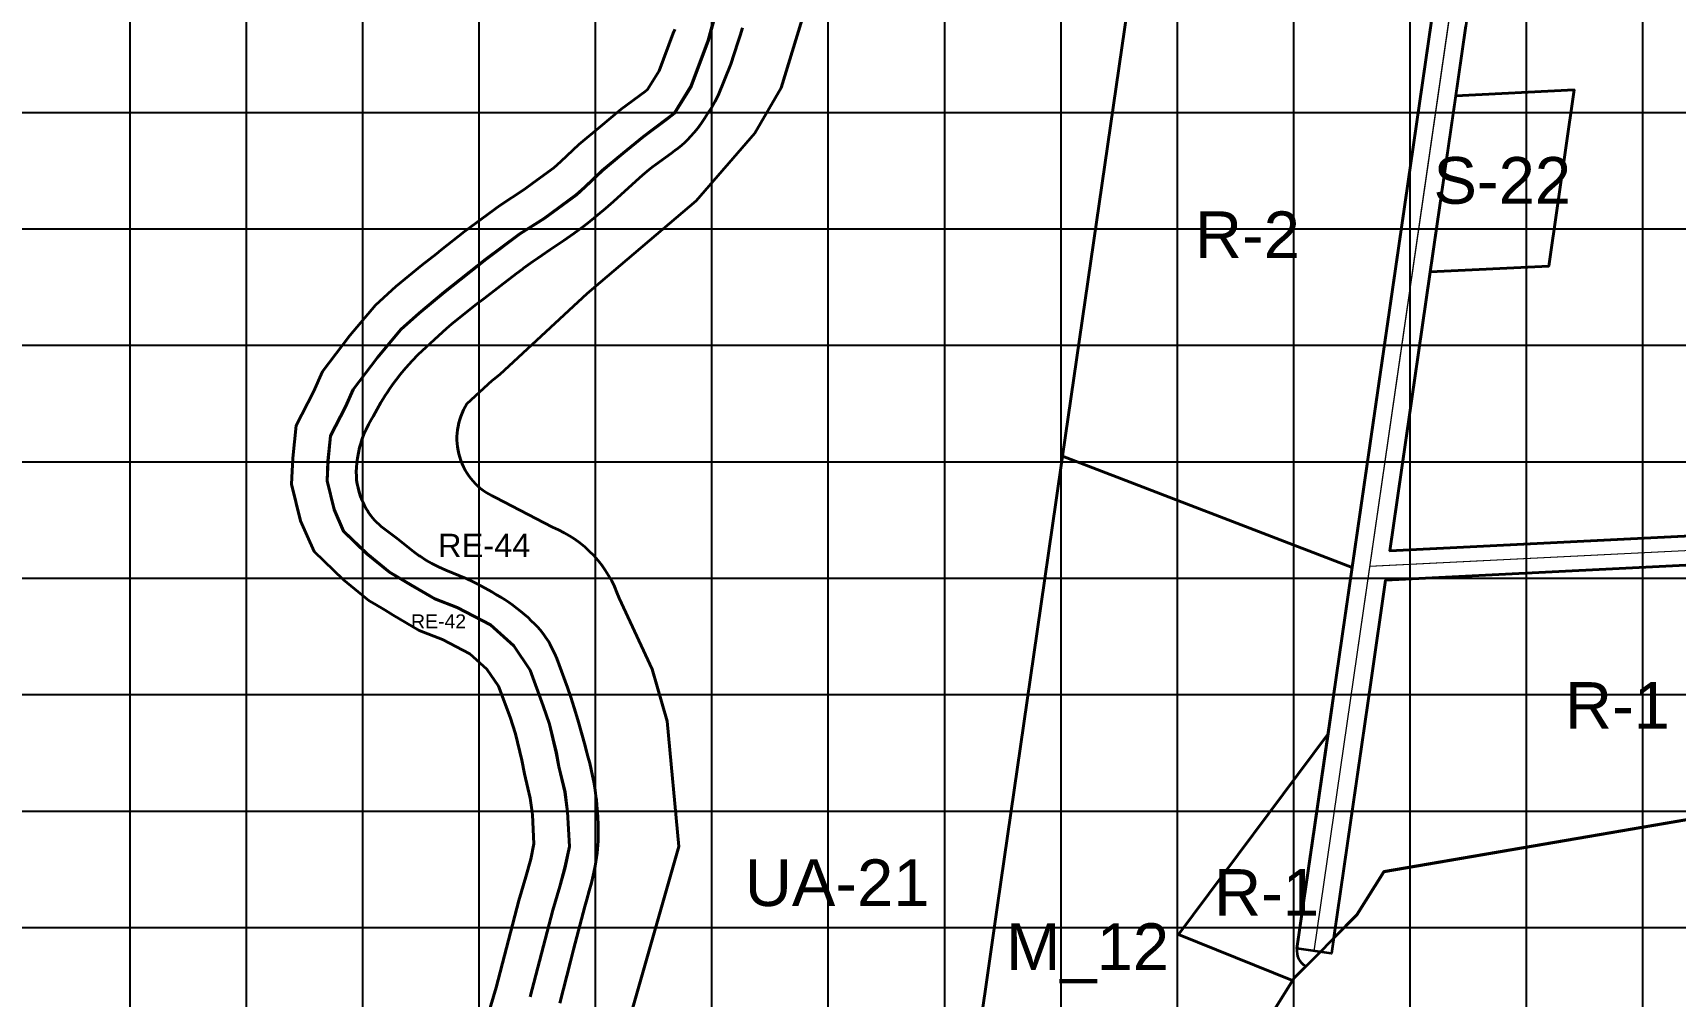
# Model space of a CAD drawing. Header units: millimetres. Extents: x 464536 to 476893, y 870501 to 881610.
# Drawn here: x 469916 to 471328, y 871541 to 872368 of the extents above; entities that cross this region are included whole.
import ezdxf
from ezdxf.enums import TextEntityAlignment as Align

# ---------------------------------------------------------------- set-up
doc = ezdxf.new("R2010")
doc.units = ezdxf.units.MM
for name, color, linetype, lineweight in [('Center_1', 7, 'Continuous', 5), ('Land Use Code', 7, 'Continuous', 35), ('Manufacturing and storage', 212, 'Continuous', 35), ('Mixed use', 30, 'Continuous', 35), ('Proposed Road Net work', 7, 'Continuous', 35), ('Recreational _ Environmental', 84, 'Continuous', 35), ('Residence', 50, 'Continuous', 35), ('Services', 170, 'Continuous', 35), ('Structure Plan Boundries', 7, 'Continuous', 35), ('Urban Agriculture-', 90, 'Continuous', 35), ('Water Bodies', 132, 'Continuous', 35)]:
    doc.layers.add(name, color=color, linetype=linetype, lineweight=lineweight)
doc.layers.add('Grid1', color=7, linetype='Continuous')
doc.styles.add('Arial', font='arial.ttf')

msp = doc.modelspace()

# ---------------------------------------------------------------- linework, layer by layer
at = {"layer": 'Center_1'}
for points in [[(471017.5, 871579.8), (471051.6, 871814.6), (471210.3, 872910)], [(472052.2, 871931.4), (471416.6, 871927.6), (471070.5, 871910.3)]]:
    msp.add_lwpolyline(points, dxfattribs=at)
for points in [[(471017.5, 871579.8, 0), (471051.6, 871814.6, 0), (471140.6, 872428.9, 0)], [(471497.7, 871928, 0), (471416.6, 871927.6, 0), (471065.4, 871910.1, 0)]]:
    msp.add_polyline3d(points, dxfattribs=at)
at = {"layer": 'Grid1'}
for p, q in [((470000, 870600), (470000, 881600)), ((470100, 870600), (470100, 881600)), ((470200, 870600), (470200, 881600)), ((470200, 870600), (470200, 881600)), ((470300, 870600), (470300, 881600)), ((470400, 870600), (470400, 881600)), ((470500, 870600), (470500, 881600)), ((470600, 870600), (470600, 881600)), ((470700, 870600), (470700, 881600)), ((470800, 870600), (470800, 881600)), ((470900, 870600), (470900, 881600)), ((471000, 870600), (471000, 881600)), ((471100, 870600), (471100, 881600)), ((471200, 870600), (471200, 881600)), ((471300, 870600), (471300, 881600)), ((464700, 872300), (472600, 872300)), ((464700, 872200), (472600, 872200)), ((464700, 872100), (472600, 872100)), ((464700, 872000), (472600, 872000)), ((464700, 871900), (472600, 871900)), ((464700, 871800), (472600, 871800)), ((464700, 871700), (472600, 871700)), ((464700, 871600), (472600, 871600))]:
    msp.add_line(p, q, dxfattribs=at)
at = {"layer": 'Manufacturing and storage'}
msp.add_lwpolyline([(470674, 871012.7), (470652, 870974.8), (470735.5, 871551), (470745.4, 871619.3), (470779.4, 871854.1), (470795.8, 871967.1), (470801.2, 872004.7), (471050.1, 871909.2), (471036.7, 871816.8), (471029.4, 871766.4), (470900.9, 871594), (470998.9, 871554.4), (470906.4, 871406.3), (470850.9, 871287), (470791.1, 871190.1)], close=True, dxfattribs=at)
at = {"layer": 'Mixed use'}
msp.add_lwpolyline([(471122.9, 872411.6), (471118.2, 872378.8), (471050.1, 871909.2), (470801.2, 872004.7), (470861.9, 872422.9), (470866.5, 872454.9)], close=True, dxfattribs=at)
at = {"layer": 'Proposed Road Net work'}
for points in [[(471222.4, 872888.8, 0), (471082.5, 871923.4, 0), (471416.2, 871940.1, 0)], [(471222.4, 872888.8, 0), (471082.5, 871923.4, 0), (471416.2, 871940.1, 0)], [(471911.4, 871228.4, 0), (471925.5, 871842.9, 0), (471927.2, 871918.1, 0), (471505.1, 871915.6, 0), (471504, 871817.8, 0), (471503, 871719.7, 0), (471488, 871719.8, 0), (471489, 871818, 0), (471490.1, 871915.5, 0), (471416.9, 871915.1, 0), (471078.8, 871898.2, 0), (471066.4, 871812.5, 0), (471032.4, 871577.7, 0), (471002.7, 871582, 0), (471036.7, 871816.8, 0), (471123.6, 872416.5, 0), (468657.6, 872833.3, 0)], [(471911.4, 871228.4, 0), (471925.5, 871842.9, 0), (471927.2, 871918.1, 0), (471505.1, 871915.6, 0), (471504, 871817.8, 0), (471503, 871719.7, 0), (471488, 871719.8, 0), (471489, 871818, 0), (471490.1, 871915.5, 0), (471416.9, 871915.1, 0), (471078.8, 871898.2, 0), (471066.4, 871812.5, 0), (471032.4, 871577.7, 0), (471002.7, 871582, 0), (471036.7, 871816.8, 0), (471123.6, 872416.5, 0), (468657.6, 872833.3, 0)]]:
    msp.add_polyline3d(points, dxfattribs=at)
at = {"layer": 'Recreational _ Environmental'}
for points in [[(470513.7, 872425.4), (470496.6, 872362), (470481.6, 872322.4), (470467.5, 872299.3), (470460.7, 872294.1), (470440.6, 872279.1), (470423.4, 872265), (470405.5, 872250), (470390.6, 872235.9), (470383.1, 872229.1), (470355.5, 872209), (470334.6, 872195.6), (470305.5, 872173.9), (470269.7, 872145.6), (470248.1, 872127.7), (470232.4, 872113.5), (470212.3, 872089.6), (470191.4, 872062), (470184.7, 872047.1), (470172, 872022.4), (470169.7, 872000.8), (470169, 871983.6), (470175, 871959), (470183.2, 871940.4), (470203.3, 871921), (470222.7, 871905.3), (470241.4, 871894.1), (470261.5, 871882.2), (470280.9, 871874.7), (470309.3, 871859.8), (470329.4, 871841.9), (470343.6, 871821), (470354.8, 871790.4), (470360, 871774.7), (470366, 871750.1), (470368.2, 871738.2), (470373.4, 871716.5), (470375.7, 871699.4), (470377.2, 871669.5), (470373.4, 871651.6), (470369, 871635.2), (470363, 871615), (470343.6, 871540.4)], [(470294.1, 871478.8), (470314.7, 871548.4), (470334.1, 871623.1), (470340.1, 871643.4), (470344.3, 871658.6), (470347, 871671.9), (470345.8, 871696.7), (470345.4, 871699.1), (470343.9, 871711), (470341.8, 871719.8), (470338.9, 871731.9), (470336.6, 871743.8), (470331.1, 871766.4), (470326.5, 871780.5), (470316.7, 871807.2), (470306.7, 871821.9), (470292.1, 871834.9), (470268.5, 871847.3), (470248.4, 871855.1), (470226, 871868.3), (470219.1, 871872.5), (470210.1, 871877.9), (470205.5, 871880.6), (470183.4, 871898.5), (470158.1, 871922.9), (470152.1, 871936.4), (470146.4, 871949.4), (470138.8, 871980.7), (470139.8, 872003), (470142.7, 872031.2), (470157.6, 872060.1), (470165.4, 872077.4), (470188.8, 872108.3), (470210.8, 872134.4), (470228.4, 872150.4), (470250.8, 872168.9), (470263.2, 872178.7), (470267, 872181.7), (470287.3, 872197.7), (470317.6, 872220.2), (470338.6, 872233.8), (470346.3, 872239.4), (470364.2, 872252.5), (470370.2, 872257.9), (470385.6, 872272.5), (470404.3, 872288), (470422.1, 872302.8), (470442.6, 872318), (470444.7, 872319.6), (470454.6, 872335.7), (470466.8, 872368.2), (470468, 872371.2)], [(470369.4, 871534.9), (470375.3, 871558.4), (470378.4, 871570.9), (470380.9, 871581.1), (470390.8, 871618.1), (470392.6, 871624), (470394.6, 871631.4), (470396.4, 871638.3), (470398, 871644.6), (470398.9, 871648.6), (470399.6, 871652.6), (470400.3, 871656.3), (470400.9, 871660), (470401.3, 871663.7), (470401.7, 871667.2), (470402, 871670.7), (470402.2, 871674.1), (470402.2, 871676.3), (470402.3, 871679), (470402.3, 871684), (470402.2, 871689.1), (470402, 871694.3), (470401.7, 871699.5), (470401.2, 871704.8), (470400.7, 871710.1), (470400.6, 871710.9), (470400, 871715.5), (470399.4, 871720.2), (470398.5, 871725.1), (470397.5, 871730.2), (470396.3, 871735.6), (470395, 871741), (470393.4, 871746.9), (470392.5, 871750.2), (470390.4, 871758), (470388.5, 871765.1), (470384.7, 871778.4), (470381.7, 871788.6), (470378.8, 871797.8), (470375.8, 871806.1), (470368.8, 871825.5), (470366.7, 871830.9), (470364.6, 871835.7), (470362.2, 871840.6), (470361, 871843), (470359.8, 871845.2), (470358.5, 871847.3), (470357.1, 871849.3), (470355.8, 871851.2), (470354.4, 871853.1), (470352.3, 871855.6), (470350, 871858.2), (470347.5, 871860.8), (470344.8, 871863.4), (470342, 871866.1), (470338.9, 871868.8), (470335.5, 871871.6), (470331.8, 871874.6), (470328.9, 871876.8), (470325.7, 871879.1), (470322.4, 871881.3), (470318.7, 871883.6), (470315, 871885.8), (470310.9, 871888.2), (470298.9, 871894.8), (470294.2, 871897.2), (470288.9, 871899.6), (470271.4, 871906.9), (470265.1, 871909.7), (470262.1, 871911.1), (470259.2, 871912.6), (470256.6, 871914.1), (470254.2, 871915.5), (470249.2, 871918.8), (470248.5, 871919.3), (470243.9, 871922.7), (470238, 871927.2), (470229.4, 871934.1), (470226.2, 871936.6), (470218.1, 871942.8), (470215.9, 871944.5), (470214, 871946.1), (470211.9, 871948), (470210.1, 871949.8), (470208.5, 871951.6), (470207.1, 871953.3), (470205, 871956.4), (470203.9, 871958.1), (470203, 871959.6), (470201.2, 871963), (470200.5, 871964.5), (470199.5, 871966.6), (470198.1, 871970.2), (470196.9, 871973.9), (470195.9, 871977.5), (470195.2, 871981.1), (470194.7, 871984.3), (470194.5, 871987.7), (470194.4, 871991.2), (470194.6, 871995), (470194.9, 871999), (470195.5, 872003.2), (470196.2, 872007.6), (470197.2, 872012.1), (470198.2, 872015.8), (470199.4, 872019.6), (470201, 872023.6), (470202.8, 872027.8), (470204.9, 872031.9), (470207.4, 872036.5), (470208.8, 872039), (470212.4, 872045.2), (470215.6, 872050.9), (470217.4, 872053.9), (470219.3, 872056.9), (470221.2, 872059.9), (470223.2, 872062.9), (470225.3, 872065.9), (470227.5, 872068.9), (470229.8, 872071.9), (470232.2, 872074.9), (470237.1, 872080.8), (470242.5, 872086.8), (470247.5, 872092), (470272, 872114.5), (470274, 872116.2), (470276.6, 872118.4), (470297.7, 872135.2), (470304.3, 872140.3), (470318.2, 872151), (470332, 872161.6), (470337.1, 872165.5), (470338, 872166.2), (470346.2, 872172), (470350.3, 872174.9), (470354.1, 872177.5), (470360.8, 872182), (470360.8, 872182), (470372.6, 872189.9), (470381.3, 872196), (470388.9, 872201.5), (470393.7, 872205.2), (470408.4, 872217.5), (470415.3, 872223.6), (470434.5, 872240.9), (470440.4, 872246.1), (470445.8, 872250.7), (470448.6, 872252.9), (470451.8, 872255.3), (470465.2, 872264.9), (470468.2, 872267.2), (470470.9, 872269.3), (470474, 872271.8), (470476.8, 872274.3), (470479.4, 872276.8), (470481.7, 872279.2), (470484.8, 872282.8), (470487.8, 872286.5), (470490.8, 872290.5), (470493.7, 872294.8), (470496.6, 872299.3), (470499.5, 872304), (470502.4, 872309.1), (470505.3, 872314.5), (470516.2, 872341.5), (470522.2, 872360), (470524.2, 872366.2), (470526.2, 872372.8)]]:
    msp.add_lwpolyline(points, dxfattribs=at)
msp.add_lwpolyline([(470586.9, 872411.2), (470559.4, 872321.2), (470536.9, 872282.1), (470486.4, 872224.2), (470392.8, 872144.6), (470317.6, 872074.9), (470313.8, 872071.8), (470311.9, 872070.3), (470311.2, 872069.7), (470289.5, 872049.7, 0.458103), (470313.9, 871969.3), (470363.1, 871943.7, -0.221319), (470420.2, 871882.7), (470448.6, 871821.8), (470461.6, 871777.3), (470471.6, 871669.5), (470418.2, 871483.1)], format="xyb", dxfattribs=at)
at = {"layer": 'Residence'}
for points in [[(471054.1, 871611.1), (471034.3, 871591.1), (471066.4, 871812.5), (471078.8, 871898.2), (471416.9, 871915.1), (471490.1, 871915.5), (471489, 871818), (471488, 871719.8, 0.043824), (471488.1, 871718.5), (471077.2, 871648)], [(471000.4, 871556.8), (470998.9, 871554.4), (470900.9, 871594), (471029.4, 871766.4), (471002.7, 871582, 0.310899), (471010.2, 871566.7)]]:
    msp.add_lwpolyline(points, format="xyb", close=True, dxfattribs=at)
msp.add_polyline3d([(471416, 871940, 0), (471082.5, 871923.4, 0), (471117.2, 872163, 0), (471219, 872168, 0), (471240.9, 872319.3, 0), (471139.1, 872314.2, 0), (471147.9, 872374.5, 0)], dxfattribs=at)
at = {"layer": 'Services'}
msp.add_polyline3d([(471219, 872168, 0), (471117.2, 872163, 0), (471139.1, 872314.2, 0), (471240.9, 872319.3, 0)], close=True, dxfattribs=at)
at = {"layer": 'Structure Plan Boundries'}
msp.add_lwpolyline([(471510.6, 871721.9), (471077.2, 871647.6), (471054.1, 871610.7), (471000.4, 871556.4), (470906.4, 871405.9)], dxfattribs=at)
msp.add_lwpolyline([(471510.6, 871721.9), (471077.2, 871647.6), (471054.1, 871610.7), (471000.4, 871556.4), (470906.4, 871405.9)], dxfattribs=at)
at = {"layer": 'Urban Agriculture-'}
for points in [[(470861.9, 872422.9), (470801.2, 872004.7), (470795.8, 871967.1), (470779.4, 871854.1), (470745.4, 871619.3), (470735.5, 871551), (470652, 870974.8)], [(470468, 872371.2), (470466.8, 872368.2), (470454.6, 872335.7), (470444.7, 872319.6), (470442.6, 872318), (470422.1, 872302.8), (470404.3, 872288), (470385.6, 872272.5), (470370.2, 872257.9), (470364.2, 872252.5), (470346.3, 872239.4), (470338.6, 872233.8), (470317.6, 872220.2), (470287.3, 872197.7), (470267, 872181.7), (470263.2, 872178.7), (470250.8, 872168.9), (470228.4, 872150.4), (470210.8, 872134.4), (470188.8, 872108.3), (470165.4, 872077.4), (470157.6, 872060.1), (470142.7, 872031.2), (470139.8, 872003), (470138.8, 871980.7), (470146.4, 871949.4), (470152.1, 871936.4), (470158.1, 871922.9), (470183.4, 871898.5), (470205.5, 871880.6), (470210.1, 871877.9), (470219.1, 871872.5), (470226, 871868.3), (470248.4, 871855.1), (470268.5, 871847.3), (470292.1, 871834.9), (470306.7, 871821.9), (470316.7, 871807.2), (470326.5, 871780.5), (470331.1, 871766.4), (470336.6, 871743.8), (470338.9, 871731.9), (470341.8, 871719.8), (470343.9, 871711), (470345.4, 871699.1), (470345.8, 871696.7), (470347, 871671.9), (470344.3, 871658.6), (470340.1, 871643.4), (470334.1, 871623.1), (470314.7, 871548.4), (470294.1, 871478.8)]]:
    msp.add_lwpolyline(points, dxfattribs=at)
msp.add_lwpolyline([(470418.2, 871483.1), (470471.6, 871669.5), (470461.6, 871777.3), (470448.6, 871821.8), (470420.2, 871882.7, 0.221319), (470363.1, 871943.7), (470313.9, 871969.3, -0.458103), (470289.5, 872049.7), (470311.2, 872069.7), (470311.9, 872070.3), (470313.8, 872071.8), (470317.6, 872074.9), (470392.8, 872144.6), (470486.4, 872224.2), (470536.9, 872282.1), (470559.4, 872321.2), (470586.9, 872411.2)], format="xyb", dxfattribs=at)
at = {"layer": 'Water Bodies'}
for points in [[(470344.2, 871540.4), (470363.6, 871615), (470369.6, 871635.2), (470374.1, 871651.6), (470377.8, 871669.5), (470376.3, 871699.4), (470374.1, 871716.5), (470368.8, 871738.2), (470366.6, 871750.1), (470360.6, 871774.7), (470355.4, 871790.4), (470344.2, 871821), (470330, 871841.9), (470309.9, 871859.8), (470281.5, 871874.7), (470262.1, 871882.2), (470242, 871894.1), (470223.3, 871905.3), (470203.9, 871921), (470183.8, 871940.4), (470175.6, 871959), (470169.6, 871983.6), (470170.4, 872000.8), (470172.6, 872022.4), (470185.3, 872047.1), (470192, 872062), (470212.9, 872089.6), (470233, 872113.5), (470248.7, 872127.7), (470270.4, 872145.6), (470306.2, 872173.9), (470335.3, 872195.6), (470356.2, 872209), (470383.8, 872229.1), (470391.2, 872235.9), (470406.2, 872250), (470424.1, 872265), (470441.2, 872279.1), (470461.4, 872294.1), (470468.1, 872299.3), (470482.3, 872322.4), (470497.2, 872362), (470514.4, 872425.4)], [(470526.2, 872372.8), (470524.2, 872366.2), (470522.2, 872360), (470516.2, 872341.5), (470505.3, 872314.5), (470502.4, 872309.1), (470499.5, 872304), (470496.6, 872299.3), (470493.7, 872294.8), (470490.8, 872290.5), (470487.8, 872286.5), (470484.8, 872282.8), (470481.7, 872279.2), (470479.4, 872276.8), (470476.8, 872274.3), (470474, 872271.8), (470470.9, 872269.3), (470468.2, 872267.2), (470465.2, 872264.9), (470451.8, 872255.3), (470448.6, 872252.9), (470445.8, 872250.7), (470440.4, 872246.1), (470434.5, 872240.9), (470415.3, 872223.6), (470408.4, 872217.5), (470393.7, 872205.2), (470388.9, 872201.5), (470381.3, 872196), (470372.6, 872189.9), (470360.8, 872182), (470360.8, 872182), (470354.1, 872177.5), (470350.3, 872174.9), (470346.2, 872172), (470338, 872166.2), (470337.1, 872165.5), (470332, 872161.6), (470318.2, 872151), (470304.3, 872140.3), (470297.7, 872135.2), (470276.6, 872118.4), (470274, 872116.2), (470272, 872114.5), (470247.5, 872092), (470242.5, 872086.8), (470237.1, 872080.8), (470232.2, 872074.9), (470229.8, 872071.9), (470227.5, 872068.9), (470225.3, 872065.9), (470223.2, 872062.9), (470221.2, 872059.9), (470219.3, 872056.9), (470217.4, 872053.9), (470215.6, 872050.9), (470212.4, 872045.2), (470208.8, 872039), (470207.4, 872036.5), (470204.9, 872031.9), (470202.8, 872027.8), (470201, 872023.6), (470199.4, 872019.6), (470198.2, 872015.8), (470197.2, 872012.1), (470196.2, 872007.6), (470195.5, 872003.2), (470194.9, 871999), (470194.6, 871995), (470194.4, 871991.2), (470194.5, 871987.7), (470194.7, 871984.3), (470195.2, 871981.1), (470195.9, 871977.5), (470196.9, 871973.9), (470198.1, 871970.2), (470199.5, 871966.6), (470200.5, 871964.5), (470201.2, 871963), (470203, 871959.6), (470203.9, 871958.1), (470205, 871956.4), (470207.1, 871953.3), (470208.5, 871951.6), (470210.1, 871949.8), (470211.9, 871948), (470214, 871946.1), (470215.9, 871944.5), (470218.1, 871942.8), (470226.2, 871936.6), (470229.4, 871934.1), (470238, 871927.2), (470243.9, 871922.7), (470248.5, 871919.3), (470249.2, 871918.8), (470254.2, 871915.5), (470256.6, 871914.1), (470259.2, 871912.6), (470262.1, 871911.1), (470265.1, 871909.7), (470271.4, 871906.9), (470288.9, 871899.6), (470294.2, 871897.2), (470298.9, 871894.8), (470310.9, 871888.2), (470315, 871885.8), (470318.7, 871883.6), (470322.4, 871881.3), (470325.7, 871879.1), (470328.9, 871876.8), (470331.8, 871874.6), (470335.5, 871871.6), (470338.9, 871868.8), (470342, 871866.1), (470344.8, 871863.4), (470347.5, 871860.8), (470350, 871858.2), (470352.3, 871855.6), (470354.4, 871853.1), (470355.8, 871851.2), (470357.1, 871849.3), (470358.5, 871847.3), (470359.8, 871845.2), (470361, 871843), (470362.2, 871840.6), (470364.6, 871835.7), (470366.7, 871830.9), (470368.8, 871825.5), (470375.8, 871806.1), (470378.8, 871797.8), (470381.7, 871788.6), (470384.7, 871778.4), (470388.5, 871765.1), (470390.4, 871758), (470392.5, 871750.2), (470393.4, 871746.9), (470395, 871741), (470396.3, 871735.6), (470397.5, 871730.2), (470398.5, 871725.1), (470399.4, 871720.2), (470400, 871715.5), (470400.6, 871710.9), (470400.7, 871710.1), (470401.2, 871704.8), (470401.7, 871699.5), (470402, 871694.3), (470402.2, 871689.1), (470402.3, 871684), (470402.3, 871679), (470402.2, 871676.3), (470402.2, 871674.1), (470402, 871670.7), (470401.7, 871667.2), (470401.3, 871663.7), (470400.9, 871660), (470400.3, 871656.3), (470399.6, 871652.6), (470398.9, 871648.6), (470398, 871644.6), (470396.4, 871638.3), (470394.6, 871631.4), (470392.6, 871624), (470390.8, 871618.1), (470380.9, 871581.1), (470378.4, 871570.9), (470375.3, 871558.4), (470369.4, 871534.9)]]:
    msp.add_lwpolyline(points, dxfattribs=at)

# ---------------------------------------------------------------- texts
at = {"layer": 'Land Use Code', "color": 7, "true_color": 0xffffff, "style": 'Arial'}
for s, height, p in [('S-22', 40.08, (471179.1, 872209.6)), ('R-2', 40.08, (470960.1, 872162.9)), ('RE-44', 20.04, (470304.3, 871912.1)), ('RE-42', 11.94, (470265.1, 871853.4)), ('R-1', 40.08, (471278.1, 871758.6)), ('UA-21', 40.08, (470607.6, 871606.4)), ('R-1', 40.08, (470976.6, 871598)), ('M_12', 40.08, (470822.8, 871551.5))]:
    msp.add_text(s, height=height, dxfattribs=at).set_placement(p, align=Align.BOTTOM_CENTER)

doc.saveas('drawing.dxf')
